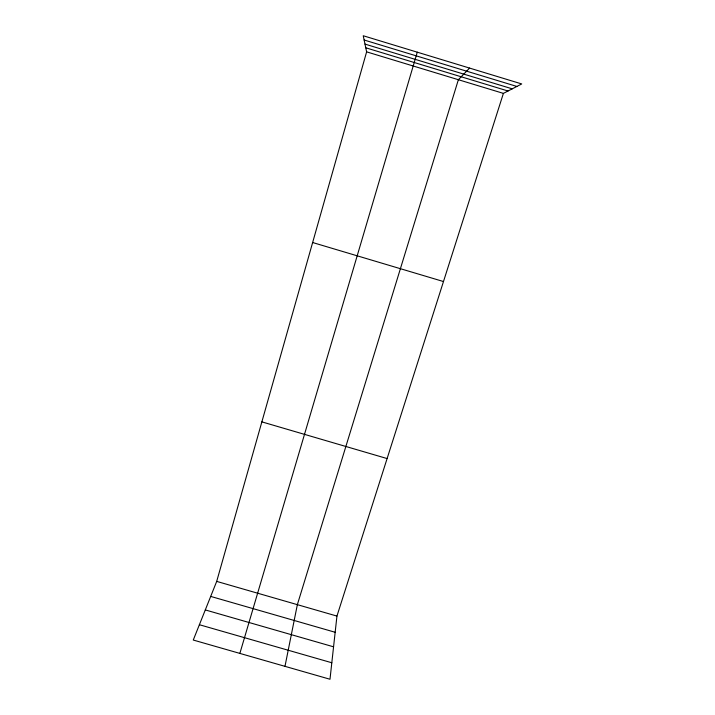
<?xml version="1.0" encoding="UTF-8"?>
<svg xmlns="http://www.w3.org/2000/svg" width="715" height="715" viewBox="0 0 715 715"><rect width="100%" height="100%" fill="white"/><g stroke="black" fill="none" stroke-linecap="round" stroke-linejoin="round"><path stroke-width="1.07" d="M503.396 93.388L336.944 616.08L329.999 679.25L193.265 640.041L216.699 581.393L366.625 51.855L363.238 35.75L521.736 83.941L503.396 93.388L366.625 51.855M284.981 666.344L297.351 604.658L458.369 79.714L469.576 68.086M417.274 52.177L239.865 653.403M210.693 596.417L335.165 632.275M205.294 609.922L333.565 646.816M199.378 624.722L331.814 662.76M216.699 581.393L336.944 616.08M261.86 421.868L387.11 458.565M312.643 242.528L443.479 281.54M364.132 40.013L516.882 86.444M364.99 44.098L512.235 88.839M365.767 47.789L508.025 91.002"/></g></svg>
